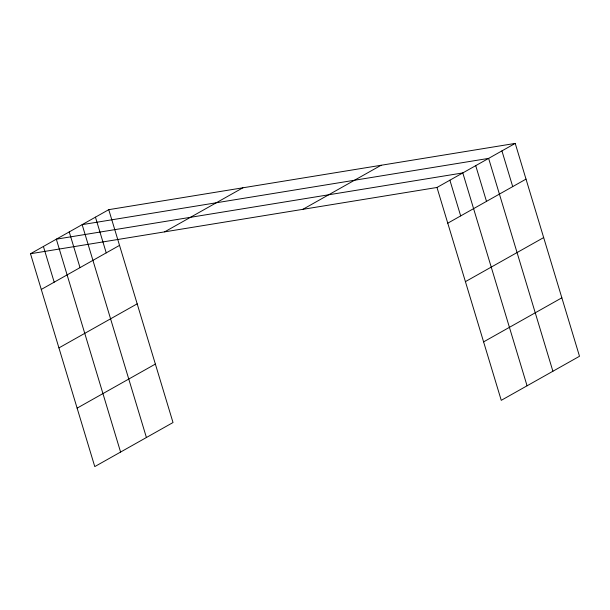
<?xml version="1.0" encoding="UTF-8"?>
<svg xmlns="http://www.w3.org/2000/svg" width="610" height="610" viewBox="0 0 610 610"><rect width="100%" height="100%" fill="white"/><g stroke="black" fill="none" stroke-linecap="round" stroke-linejoin="round"><path stroke-width="0.91" d="M108.748 209.665L173.019 422.532L94.771 466.597L30.5 253.729L108.748 209.665L515.229 143.403L579.5 356.27L501.252 400.335L436.981 187.468L515.229 143.403M41.282 289.445L119.529 245.38M164.639 231.861L242.887 187.796M302.842 209.337L381.09 165.272M58.934 347.906L137.181 303.841M77.119 408.136L155.367 364.071M447.763 223.184L526.018 179.119M465.415 281.645L543.663 237.58M483.6 341.875L561.848 297.817M30.5 253.729L436.981 187.468M501.931 150.899L512.713 186.614M552.896 371.254L488.625 158.386L82.144 224.64L146.415 437.515M475.716 165.661L486.498 201.376M527.07 385.794L462.807 172.927L56.326 239.181L120.589 452.056M449.89 180.202L460.68 215.917M95.45 217.152L106.231 252.868M69.235 231.914L80.017 267.63M43.409 246.455L54.191 282.171"/></g></svg>
